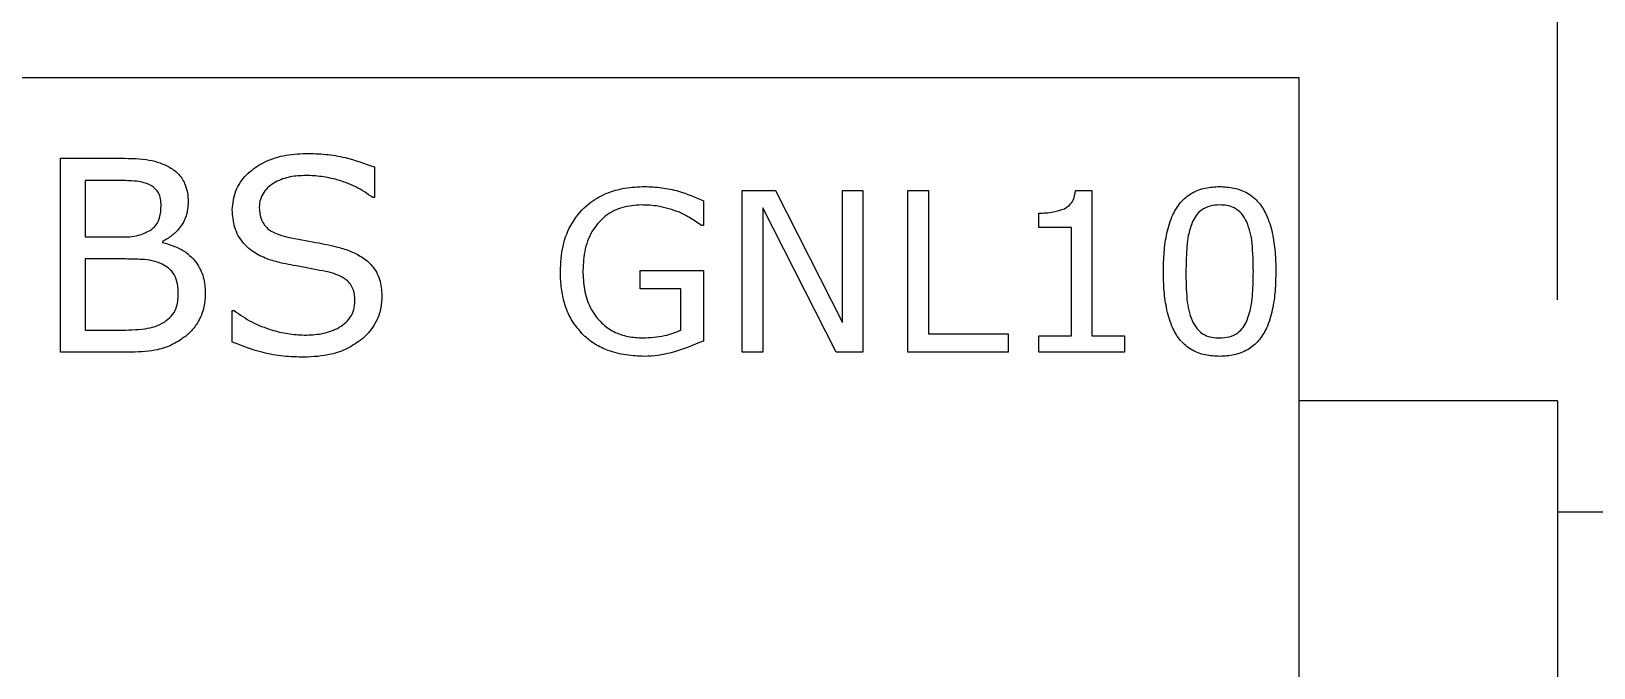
# Model space of a CAD drawing. Header units: inches. Extents: x 0.1 to 10.9, y 0 to 8.5.
# Drawn here: x 1.013 to 1.787, y 2.807 to 3.122 of the extents above; entities that cross this region are included whole.
import ezdxf

# ---------------------------------------------------------------- set-up
doc = ezdxf.new("R2010")
doc.units = ezdxf.units.IN
doc.header["$MEASUREMENT"] = 0
doc.styles.add('SLDTEXTSTYLE0', font='TXT', dxfattribs={"width": 0.75})
doc.dimstyles.new('SLDDIMSTYLE1', dxfattribs={"dimtxt": 0.083333, "dimasz": 0.125, "dimexe": 0, "dimexo": 0.0625, "dimgap": 0.020833, "dimtad": 0, "dimtih": 1, "dimtoh": 1, "dimlfac": 1.25, "dimrnd": 1e-09, "dimzin": 4, "dimdsep": 46, "dimtxsty": 'SLDTEXTSTYLE0', "dimsah": 1, "dimcen": 0.09, "dimadec": 0, "dimazin": 1, "dimtfac": 1, "dimtofl": 0, "dimtmove": 0, "dimatfit": 3, "dimfxl": 1, "dimfrac": 2, "dimtolj": 1, "dimtzin": 12, "dimarcsym": 0})
doc.dimstyles.new('SLDDIMSTYLE2', dxfattribs={"dimtxt": 0.083333, "dimasz": 0.125, "dimexe": 0, "dimexo": 0.0625, "dimgap": 0.020833, "dimtad": 0, "dimtih": 1, "dimtoh": 1, "dimlfac": 1.25, "dimrnd": 1e-09, "dimzin": 12, "dimdsep": 46, "dimtxsty": 'SLDTEXTSTYLE0', "dimsah": 1, "dimcen": 0.09, "dimadec": 0, "dimazin": 3, "dimtfac": 1, "dimtofl": 0, "dimtmove": 0, "dimatfit": 3, "dimfxl": 1, "dimfrac": 2, "dimtolj": 1, "dimtzin": 12, "dimarcsym": 0})

# ---------------------------------------------------------------- blocks, each defined once
blk = doc.blocks.new('_D_5')
at = {"color": 7, "linetype": 'Continuous', "lineweight": 0}
for p, q in [((0.44069, 3.149), (0.44069, 3.41312)), ((1.64069, 3.149), (1.64069, 3.41312)), ((0.44069, 3.34312), (0.6998, 3.34312)), ((0.80769, 3.34312), (0.79079, 3.34312)), ((0.79079, 3.34312), (0.79079, 3.21071)), ((1.2737, 3.34312), (1.2906, 3.34312)), ((1.2906, 3.34312), (1.2906, 3.21071)), ((1.64069, 3.34312), (1.38159, 3.34312)), ((0.79079, 3.21071), (0.80769, 3.21071)), ((1.2906, 3.21071), (1.2737, 3.21071))]:
    blk.add_line(p, q, dxfattribs=at)
for points in [[(0.44069, 3.34312), (0.56569, 3.32312), (0.56569, 3.36312)], [(1.64069, 3.34312), (1.51569, 3.36312), (1.51569, 3.32312)]]:
    blk.add_solid(points, dxfattribs=at)
at = {"color": 7, "linetype": 'Continuous', "lineweight": 0, "char_height": 0.083333, "attachment_point": 1, "style": 'SLDTEXTSTYLE0'}
for s, insert in [('1.50in', (0.8542, 3.46744, 0.00315)), ('38.1mm', (0.82881, 3.31814, 0.00315))]:
    blk.add_mtext(s, dxfattribs=dict(at, insert=insert))
blk = doc.blocks.new('_D_6')
at = {"color": 7, "linetype": 'Continuous', "lineweight": 0}
for p, q in [((0.44069, 3.149), (0.44069, 3.79991)), ((1.76869, 2.989), (1.76869, 3.79991)), ((0.44069, 3.72991), (0.7638, 3.72991)), ((0.87169, 3.72991), (0.85479, 3.72991)), ((0.85479, 3.72991), (0.85479, 3.5975)), ((1.3377, 3.72991), (1.3546, 3.72991)), ((1.3546, 3.72991), (1.3546, 3.5975)), ((1.76869, 3.72991), (1.44559, 3.72991)), ((0.85479, 3.5975), (0.87169, 3.5975)), ((1.3546, 3.5975), (1.3377, 3.5975))]:
    blk.add_line(p, q, dxfattribs=at)
for points in [[(0.44069, 3.72991), (0.56569, 3.70991), (0.56569, 3.74991)], [(1.76869, 3.72991), (1.64369, 3.74991), (1.64369, 3.70991)]]:
    blk.add_solid(points, dxfattribs=at)
at = {"color": 7, "linetype": 'Continuous', "lineweight": 0, "char_height": 0.083333, "attachment_point": 1, "style": 'SLDTEXTSTYLE0'}
for s, insert in [('1.66in', (0.9182, 3.85423, 0.00315)), ('42.2mm', (0.89281, 3.70493, 0.00315))]:
    blk.add_mtext(s, dxfattribs=dict(at, insert=insert))

msp = doc.modelspace()

# ---------------------------------------------------------------- linework, layer by layer
at = {"color": 7, "linetype": 'Continuous', "lineweight": 0}
for p, q in [((0.44069, 3.099), (1.64069, 3.099)), ((1.64069, 2.74755), (1.64069, 3.099)), ((1.02717, 3.059), (1.05516, 3.059)), ((1.02717, 2.963), (1.02717, 3.059)), ((1.18272, 3.05471), (1.18272, 3.03956)), ((1.03933, 3.04806), (1.03933, 3.02011)), ((1.05434, 3.04806), (1.03933, 3.04806)), ((1.36489, 3.043), (1.38132, 3.043)), ((1.36489, 2.963), (1.36489, 3.043)), ((1.38132, 3.043), (1.41452, 2.97767)), ((1.41452, 2.97767), (1.41452, 3.043)), ((1.41452, 3.043), (1.42464, 3.043)), ((1.42464, 3.043), (1.42464, 2.963)), ((1.44692, 3.043), (1.45705, 3.043)), ((1.44692, 2.963), (1.44692, 3.043)), ((1.45705, 3.043), (1.45705, 2.97211)), ((1.52988, 3.043), (1.53806, 3.043)), ((1.53806, 3.043), (1.53806, 2.9711)), ((1.18272, 3.03956), (1.18181, 3.03956)), ((1.34565, 3.03803), (1.34565, 3.02578)), ((1.37502, 3.03456), (1.37502, 2.963)), ((1.41141, 2.963), (1.37502, 3.03456)), ((1.51173, 3.02477), (1.51173, 3.03186)), ((1.03933, 3.02011), (1.05562, 3.02011)), ((1.34565, 3.02578), (1.34469, 3.02578)), ((1.52793, 3.02477), (1.51173, 3.02477)), ((1.52793, 2.9711), (1.52793, 3.02477)), ((1.0777, 3.01781), (1.0777, 3.0173)), ((1.03933, 3.00918), (1.03933, 2.97394)), ((1.0593, 3.00918), (1.03933, 3.00918)), ((1.31426, 2.99439), (1.31426, 3.0035)), ((1.31426, 3.0035), (1.34565, 3.0035)), ((1.34565, 3.0035), (1.34565, 2.96857)), ((1.33452, 2.99439), (1.31426, 2.99439)), ((1.33452, 2.9739), (1.33452, 2.99439)), ((1.11224, 2.98366), (1.11315, 2.98366)), ((1.11224, 2.96805), (1.11224, 2.98366)), ((1.03933, 2.97394), (1.05615, 2.97394)), ((1.45705, 2.97211), (1.49654, 2.97211)), ((1.49654, 2.97211), (1.49654, 2.963)), ((1.51173, 2.9711), (1.52793, 2.9711)), ((1.51173, 2.963), (1.51173, 2.9711)), ((1.53806, 2.9711), (1.55426, 2.9711)), ((1.55426, 2.9711), (1.55426, 2.963)), ((1.06088, 2.963), (1.02717, 2.963)), ((1.37502, 2.963), (1.36489, 2.963)), ((1.42464, 2.963), (1.41141, 2.963)), ((1.49654, 2.963), (1.44692, 2.963)), ((1.55426, 2.963), (1.51173, 2.963)), ((1.76869, 2.939), (1.64069, 2.939)), ((1.76869, 2.939), (1.76869, 2.719)), ((1.76869, 2.88399), (1.80469, 2.88399))]:
    msp.add_line(p, q, dxfattribs=at)
for points, knots in [([(1.05516, 3.059), (1.06, 3.05901), (1.06675, 3.05902), (1.07529, 3.05739), (1.07874, 3.05578), (1.08047, 3.05497)], [0, 0, 0, 0, 0.560113, 0.780049, 1, 1, 1, 1]), ([(1.11224, 3.03357), (1.11255, 3.03678), (1.11318, 3.04319), (1.11899, 3.05122), (1.12725, 3.05715), (1.13747, 3.06087), (1.14499, 3.06124), (1.14875, 3.06143)], [0, 0, 0, 0, 0.186284, 0.372558, 0.55938, 0.779531, 1, 1, 1, 1]), ([(1.14875, 3.06143), (1.152, 3.06135), (1.15851, 3.06119), (1.17002, 3.05928), (1.1779, 3.05644), (1.18272, 3.05471)], [0, 0, 0, 0, 0.28013, 0.560201, 1, 1, 1, 1]), ([(1.08047, 3.05497), (1.08218, 3.05391), (1.08558, 3.05178), (1.0887, 3.04699), (1.09017, 3.04203), (1.0903, 3.03889), (1.09036, 3.03731)], [0, 0, 0, 0, 0.279938, 0.559278, 0.779553, 1, 1, 1, 1]), ([(1.14864, 3.05049), (1.14604, 3.05038), (1.14087, 3.05016), (1.13346, 3.04759), (1.12826, 3.04343), (1.12591, 3.03871), (1.1257, 3.03612), (1.1256, 3.03483)], [0, 0, 0, 0, 0.250671, 0.500801, 0.749812, 0.874874, 1, 1, 1, 1]), ([(1.18181, 3.03956), (1.17908, 3.04146), (1.17361, 3.04526), (1.16481, 3.04832), (1.15647, 3.0502), (1.15125, 3.05039), (1.14864, 3.05049)], [0, 0, 0, 0, 0.279658, 0.559729, 0.779879, 1, 1, 1, 1]), ([(1.07215, 3.04546), (1.0706, 3.04616), (1.06748, 3.04755), (1.06136, 3.04792), (1.057, 3.04801), (1.05434, 3.04806)], [0, 0, 0, 0, 0.279309, 0.559487, 1, 1, 1, 1]), ([(1.077, 3.03564), (1.07685, 3.03788), (1.07658, 3.04188), (1.0735, 3.04437), (1.07215, 3.04546)], [0, 0, 0, 0, 0.560726, 1, 1, 1, 1]), ([(1.27477, 3.00314), (1.27499, 3.00731), (1.27542, 3.01565), (1.28008, 3.0275), (1.28785, 3.0364), (1.29716, 3.04189), (1.3067, 3.04462), (1.31325, 3.04489), (1.31652, 3.04502)], [0, 0, 0, 0, 0.186825, 0.373292, 0.55961, 0.706283, 0.853078, 1, 1, 1, 1]), ([(1.31652, 3.04502), (1.31934, 3.0449), (1.32498, 3.04465), (1.33488, 3.04258), (1.34157, 3.03975), (1.34565, 3.03803)], [0, 0, 0, 0, 0.280029, 0.560105, 1, 1, 1, 1]), ([(1.5245, 3.03406), (1.52536, 3.03462), (1.52707, 3.03573), (1.52934, 3.03873), (1.52968, 3.04138), (1.52988, 3.043)], [0, 0, 0, 0, 0.28053, 0.5606314, 1, 1, 1, 1]), ([(1.5735, 3.00295), (1.57357, 3.00614), (1.5737, 3.01253), (1.57503, 3.02203), (1.57756, 3.03048), (1.58174, 3.03738), (1.58733, 3.04207), (1.59417, 3.04465), (1.59895, 3.0449), (1.60135, 3.04502)], [0, 0, 0, 0, 0.1669452, 0.3338269, 0.5005185, 0.6254442, 0.7501798, 0.874968, 1, 1, 1, 1]), ([(1.60135, 3.04502), (1.60374, 3.0449), (1.60852, 3.04467), (1.61535, 3.04209), (1.62094, 3.03742), (1.62507, 3.03051), (1.62766, 3.02209), (1.62901, 3.01261), (1.62914, 3.00623), (1.6292, 3.00305)], [0, 0, 0, 0, 0.125025, 0.24984, 0.374568, 0.499502, 0.666197, 0.833065, 1, 1, 1, 1]), ([(1.07153, 3.0233), (1.07258, 3.02412), (1.07467, 3.02576), (1.07667, 3.03018), (1.07687, 3.03357), (1.077, 3.03564)], [0, 0, 0, 0, 0.2799587, 0.5598426, 1, 1, 1, 1]), ([(1.09036, 3.03731), (1.09021, 3.03501), (1.0899, 3.03039), (1.0866, 3.02471), (1.08239, 3.02053), (1.07926, 3.01872), (1.0777, 3.01781)], [0, 0, 0, 0, 0.279901, 0.559273, 0.779603, 1, 1, 1, 1]), ([(1.1256, 3.03483), (1.12575, 3.03269), (1.12603, 3.02843), (1.12996, 3.02356), (1.13492, 3.02127), (1.13813, 3.02041), (1.13973, 3.01998)], [0, 0, 0, 0, 0.280219, 0.558156, 0.778868, 1, 1, 1, 1]), ([(1.31477, 3.03591), (1.3117, 3.03571), (1.30558, 3.03532), (1.29717, 3.03113), (1.29049, 3.02391), (1.28647, 3.01422), (1.2861, 3.00702), (1.28591, 3.00341)], [0, 0, 0, 0, 0.186874, 0.373275, 0.559777, 0.779601, 1, 1, 1, 1]), ([(1.33371, 3.03227), (1.33027, 3.03347), (1.32412, 3.03562), (1.31763, 3.03582), (1.31477, 3.03591)], [0, 0, 0, 0, 0.559766, 1, 1, 1, 1]), ([(1.60135, 3.03591), (1.59976, 3.03582), (1.59657, 3.03566), (1.59245, 3.03373), (1.58954, 3.03078), (1.58838, 3.02856), (1.58781, 3.02744)], [0, 0, 0, 0, 0.280183, 0.55962, 0.779741, 1, 1, 1, 1]), ([(1.6148, 3.02754), (1.61405, 3.02894), (1.61256, 3.03174), (1.60898, 3.0345), (1.60508, 3.03577), (1.60259, 3.03586), (1.60135, 3.03591)], [0, 0, 0, 0, 0.279997, 0.559416, 0.779586, 1, 1, 1, 1]), ([(1.13757, 3.00692), (1.13512, 3.00752), (1.13023, 3.00872), (1.12333, 3.01191), (1.11708, 3.01703), (1.11286, 3.02466), (1.11244, 3.0306), (1.11224, 3.03357)], [0, 0, 0, 0, 0.187162, 0.374151, 0.560762, 0.780097, 1, 1, 1, 1]), ([(1.34469, 3.02578), (1.34273, 3.02714), (1.33922, 3.02958), (1.33539, 3.03145), (1.33371, 3.03227)], [0, 0, 0, 0, 0.560089, 1, 1, 1, 1]), ([(1.51173, 3.03186), (1.51418, 3.03192), (1.51856, 3.03202), (1.52269, 3.03344), (1.5245, 3.03406)], [0, 0, 0, 0, 0.560891, 1, 1, 1, 1]), ([(1.58781, 3.02744), (1.58706, 3.02524), (1.58557, 3.02084), (1.58486, 3.01254), (1.58473, 3.00659), (1.58464, 3.00295)], [0, 0, 0, 0, 0.279622, 0.559729, 1, 1, 1, 1]), ([(1.61806, 3.00305), (1.61798, 3.00769), (1.61787, 3.01415), (1.61672, 3.0224), (1.61544, 3.02583), (1.6148, 3.02754)], [0, 0, 0, 0, 0.56013, 0.780155, 1, 1, 1, 1]), ([(1.05562, 3.02011), (1.05874, 3.02004), (1.06431, 3.01992), (1.06933, 3.02227), (1.07153, 3.0233)], [0, 0, 0, 0, 0.561391, 1, 1, 1, 1]), ([(1.13973, 3.01998), (1.14439, 3.01915), (1.15271, 3.01767), (1.16097, 3.01587), (1.1646, 3.01508)], [0, 0, 0, 0, 0.560043, 1, 1, 1, 1]), ([(1.0777, 3.0173), (1.08093, 3.01639), (1.0874, 3.01457), (1.09451, 3.00811), (1.09836, 3.00025), (1.0987, 2.99499), (1.09887, 2.99235)], [0, 0, 0, 0, 0.280142, 0.559585, 0.779564, 1, 1, 1, 1]), ([(1.1646, 3.01508), (1.16677, 3.01443), (1.1711, 3.01314), (1.17711, 3.00993), (1.1826, 3.00518), (1.18594, 2.9981), (1.18622, 2.99278), (1.18636, 2.99011)], [0, 0, 0, 0, 0.187097, 0.374026, 0.560633, 0.779924, 1, 1, 1, 1]), ([(1.07747, 3.00663), (1.07586, 3.00727), (1.07264, 3.00856), (1.06644, 3.00905), (1.06201, 3.00913), (1.0593, 3.00918)], [0, 0, 0, 0, 0.279554, 0.55965, 1, 1, 1, 1]), ([(1.0855, 2.9918), (1.08544, 2.99348), (1.08533, 2.99683), (1.08385, 3.00138), (1.08092, 3.00467), (1.07862, 3.00598), (1.07747, 3.00663)], [0, 0, 0, 0, 0.280455, 0.559896, 0.779723, 1, 1, 1, 1]), ([(1.16024, 3.00261), (1.15601, 3.00345), (1.14847, 3.00494), (1.1409, 3.00631), (1.13757, 3.00692)], [0, 0, 0, 0, 0.55991, 1, 1, 1, 1]), ([(1.28591, 3.00341), (1.28605, 3.00026), (1.28632, 2.99396), (1.2892, 2.98484), (1.29443, 2.97761), (1.30111, 2.97289), (1.30823, 2.97046), (1.31318, 2.97021), (1.31565, 2.97009)], [0, 0, 0, 0, 0.18693, 0.373531, 0.559843, 0.706449, 0.853144, 1, 1, 1, 1]), ([(1.173, 2.98829), (1.1729, 2.99029), (1.17272, 2.99427), (1.1692, 2.99889), (1.16469, 3.00127), (1.16172, 3.00216), (1.16024, 3.00261)], [0, 0, 0, 0, 0.280357, 0.557874, 0.778843, 1, 1, 1, 1]), ([(1.28626, 2.97142), (1.28412, 2.97387), (1.27986, 2.97878), (1.27657, 2.98732), (1.275, 2.99551), (1.27484, 3.0006), (1.27477, 3.00314)], [0, 0, 0, 0, 0.27968, 0.559551, 0.779725, 1, 1, 1, 1]), ([(1.60135, 2.96097), (1.59896, 2.9611), (1.59417, 2.96134), (1.58733, 2.96387), (1.58171, 2.96853), (1.57756, 2.97544), (1.57503, 2.98389), (1.57368, 2.99338), (1.57356, 2.99976), (1.5735, 3.00295)], [0, 0, 0, 0, 0.125035, 0.249876, 0.374582, 0.499508, 0.666183, 0.833056, 1, 1, 1, 1]), ([(1.58464, 3.00295), (1.58468, 2.99836), (1.58474, 2.99197), (1.58587, 2.98381), (1.58712, 2.98042), (1.58774, 2.97873)], [0, 0, 0, 0, 0.5601083, 0.7801128, 1, 1, 1, 1]), ([(1.6292, 3.00305), (1.62913, 2.99985), (1.62901, 2.99346), (1.6277, 2.98396), (1.62519, 2.97548), (1.62097, 2.9686), (1.61538, 2.96392), (1.60854, 2.96134), (1.60375, 2.96109), (1.60135, 2.96097)], [0, 0, 0, 0, 0.166946, 0.333828, 0.500534, 0.625438, 0.750136, 0.874958, 1, 1, 1, 1]), ([(1.61485, 2.97855), (1.61559, 2.98075), (1.61709, 2.98516), (1.6179, 2.99345), (1.618, 2.9994), (1.61806, 3.00305)], [0, 0, 0, 0, 0.279741, 0.559798, 1, 1, 1, 1]), ([(1.07857, 2.97794), (1.07977, 2.97887), (1.08217, 2.98074), (1.08514, 2.98545), (1.08537, 2.98939), (1.0855, 2.9918)], [0, 0, 0, 0, 0.280599, 0.560588, 1, 1, 1, 1]), ([(1.09887, 2.99235), (1.09876, 2.99005), (1.09853, 2.98546), (1.09623, 2.97942), (1.09305, 2.9744), (1.09033, 2.97202), (1.08898, 2.97082)], [0, 0, 0, 0, 0.2800673, 0.5597888, 0.779926, 1, 1, 1, 1]), ([(1.14791, 2.9715), (1.15073, 2.97161), (1.15636, 2.97182), (1.1632, 2.97394), (1.16794, 2.97704), (1.17084, 2.98016), (1.17269, 2.98406), (1.17289, 2.98688), (1.173, 2.98829)], [0, 0, 0, 0, 0.250339, 0.500027, 0.625157, 0.750184, 0.875042, 1, 1, 1, 1]), ([(1.18636, 2.99011), (1.18619, 2.9879), (1.18583, 2.98348), (1.1834, 2.97775), (1.18027, 2.97297), (1.1777, 2.97063), (1.17641, 2.96945)], [0, 0, 0, 0, 0.279791, 0.559844, 0.779964, 1, 1, 1, 1]), ([(1.11315, 2.98366), (1.11601, 2.98164), (1.12174, 2.97759), (1.13093, 2.97416), (1.13967, 2.97196), (1.14517, 2.97166), (1.14791, 2.9715)], [0, 0, 0, 0, 0.279889, 0.559882, 0.779994, 1, 1, 1, 1]), ([(1.05615, 2.97394), (1.06045, 2.97401), (1.06645, 2.97411), (1.07408, 2.97552), (1.07708, 2.97714), (1.07857, 2.97794)], [0, 0, 0, 0, 0.560276, 0.78032, 1, 1, 1, 1]), ([(1.31565, 2.97009), (1.31928, 2.97029), (1.32576, 2.97066), (1.33184, 2.97291), (1.33452, 2.9739)], [0, 0, 0, 0, 0.559899, 1, 1, 1, 1]), ([(1.58774, 2.97873), (1.58848, 2.97728), (1.58994, 2.9744), (1.59356, 2.97151), (1.59755, 2.97024), (1.60008, 2.97014), (1.60135, 2.97009)], [0, 0, 0, 0, 0.280033, 0.55927, 0.779469, 1, 1, 1, 1]), ([(1.60135, 2.97009), (1.60294, 2.97017), (1.60613, 2.97034), (1.61025, 2.97225), (1.61318, 2.97518), (1.61429, 2.97743), (1.61485, 2.97855)], [0, 0, 0, 0, 0.2802, 0.559668, 0.779766, 1, 1, 1, 1]), ([(1.08898, 2.97082), (1.08668, 2.96924), (1.08208, 2.96609), (1.0724, 2.96332), (1.06525, 2.96312), (1.06088, 2.963)], [0, 0, 0, 0, 0.279905, 0.559782, 1, 1, 1, 1]), ([(1.14782, 2.96057), (1.1444, 2.96066), (1.13756, 2.96083), (1.12547, 2.96292), (1.11726, 2.9661), (1.11224, 2.96805)], [0, 0, 0, 0, 0.280104, 0.560116, 1, 1, 1, 1]), ([(1.17641, 2.96945), (1.17407, 2.96782), (1.16938, 2.96456), (1.15966, 2.96111), (1.15231, 2.96078), (1.14782, 2.96057)], [0, 0, 0, 0, 0.280001, 0.560101, 1, 1, 1, 1]), ([(1.31649, 2.96097), (1.31343, 2.96109), (1.30731, 2.96133), (1.29901, 2.96348), (1.29178, 2.96674), (1.2881, 2.96986), (1.28626, 2.97142)], [0, 0, 0, 0, 0.280085, 0.560055, 0.780079, 1, 1, 1, 1]), ([(1.34565, 2.96857), (1.34041, 2.96639), (1.33311, 2.96336), (1.32317, 2.96126), (1.31872, 2.96107), (1.31649, 2.96097)], [0, 0, 0, 0, 0.5598552, 0.7799472, 1, 1, 1, 1])]:
    msp.add_open_spline(points, degree=3, knots=knots, dxfattribs=at)

# ---------------------------------------------------------------- dimensions: what is measured, and where the dimension line sits
for base, p2, dimstyle, picture, middle in [((1.76869, 3.72991), (1.76869, 2.939), 'SLDDIMSTYLE2', '_D_6', (1.10469, 3.72991)), ((1.64069, 3.34312), (1.64069, 3.099), 'SLDDIMSTYLE1', '_D_5', (1.04069, 3.34312))]:
    dim = msp.add_linear_dim(base=base, p1=(0.44069, 3.099), p2=p2, dimstyle=dimstyle, dxfattribs=at)
    dim.commit()
    dim.dimension.update_dxf_attribs({"geometry": picture, "text_midpoint": middle, "dimtype": 160})

doc.saveas('drawing.dxf')
